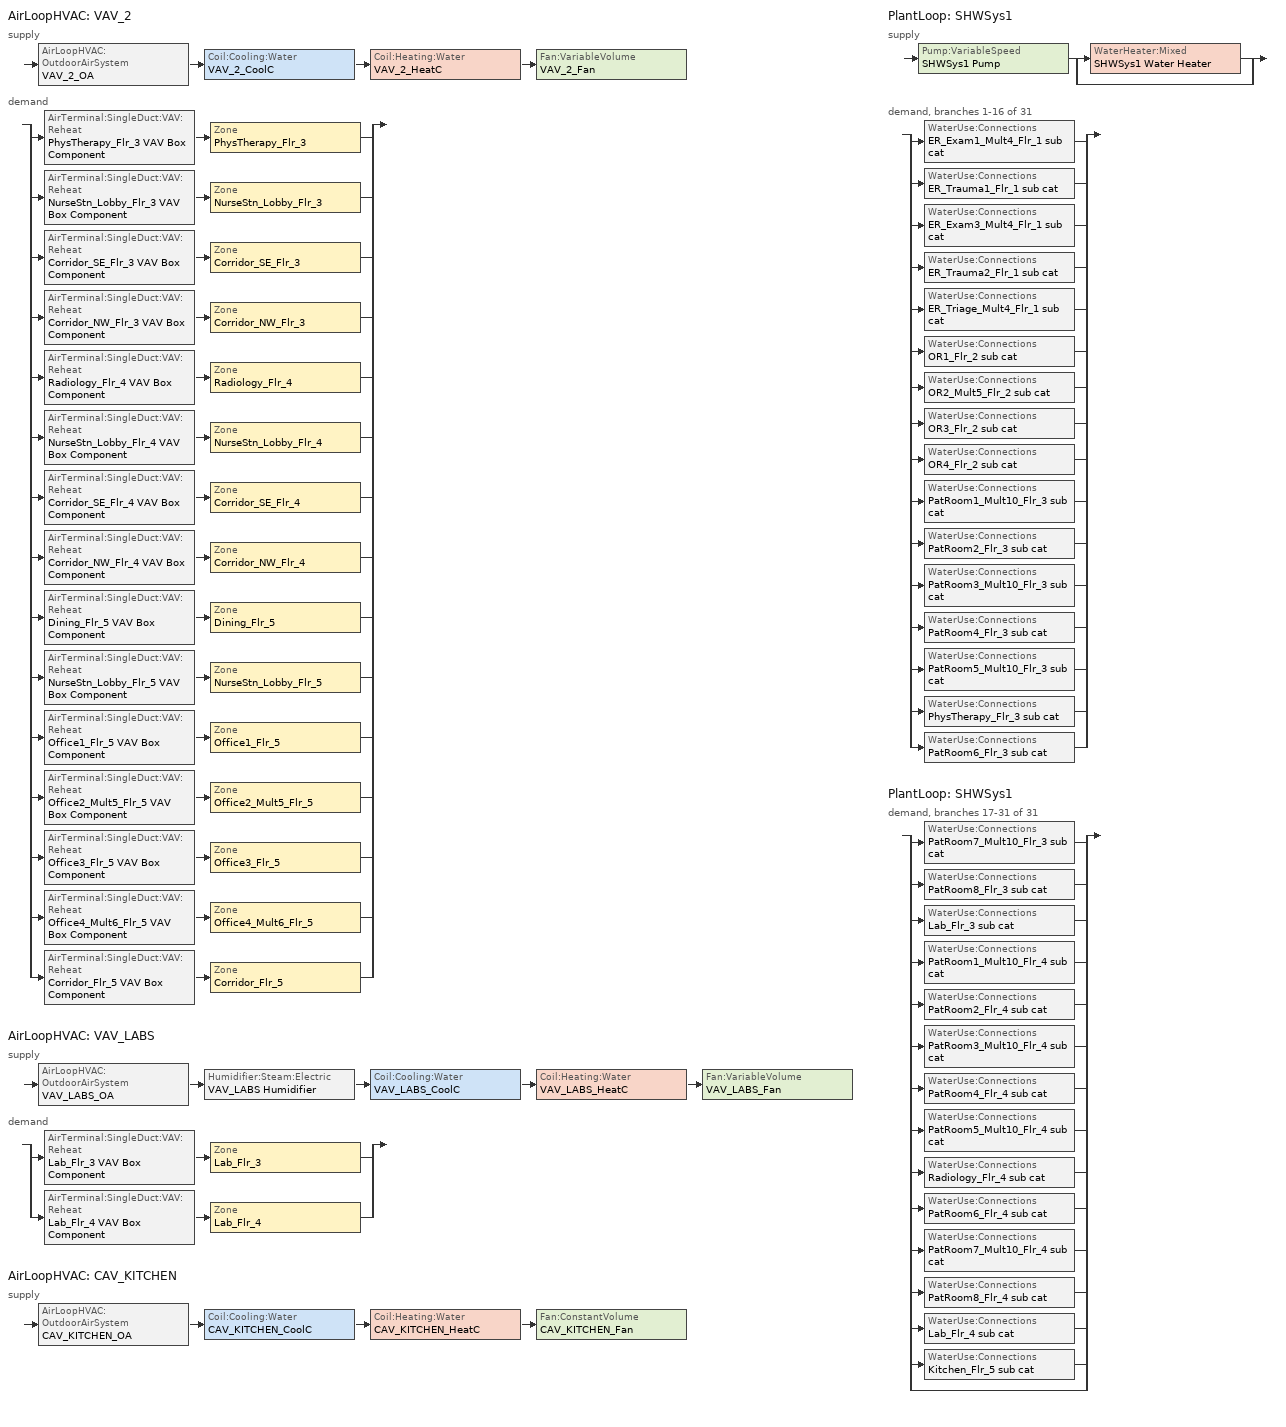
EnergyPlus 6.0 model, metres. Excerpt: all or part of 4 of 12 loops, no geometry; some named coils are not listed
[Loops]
AirLoopHVAC 'VAV_2'
 supply: AirLoopHVAC:OutdoorAirSystem 'VAV_2_OA' > Coil:Cooling:Water 'VAV_2_CoolC' > Coil:Heating:Water 'VAV_2_HeatC' > Fan:VariableVolume 'VAV_2_Fan'
 demand: split
  | AirTerminal:SingleDuct:VAV:Reheat 'PhysTherapy_Flr_3 VAV Box Component' > Zone 'PhysTherapy_Flr_3'
  | AirTerminal:SingleDuct:VAV:Reheat 'NurseStn_Lobby_Flr_3 VAV Box Component' > Zone 'NurseStn_Lobby_Flr_3'
  | AirTerminal:SingleDuct:VAV:Reheat 'Corridor_SE_Flr_3 VAV Box Component' > Zone 'Corridor_SE_Flr_3'
  | AirTerminal:SingleDuct:VAV:Reheat 'Corridor_NW_Flr_3 VAV Box Component' > Zone 'Corridor_NW_Flr_3'
  | AirTerminal:SingleDuct:VAV:Reheat 'Radiology_Flr_4 VAV Box Component' > Zone 'Radiology_Flr_4'
  | AirTerminal:SingleDuct:VAV:Reheat 'NurseStn_Lobby_Flr_4 VAV Box Component' > Zone 'NurseStn_Lobby_Flr_4'
  | AirTerminal:SingleDuct:VAV:Reheat 'Corridor_SE_Flr_4 VAV Box Component' > Zone 'Corridor_SE_Flr_4'
  | AirTerminal:SingleDuct:VAV:Reheat 'Corridor_NW_Flr_4 VAV Box Component' > Zone 'Corridor_NW_Flr_4'
  | AirTerminal:SingleDuct:VAV:Reheat 'Dining_Flr_5 VAV Box Component' > Zone 'Dining_Flr_5'
  | AirTerminal:SingleDuct:VAV:Reheat 'NurseStn_Lobby_Flr_5 VAV Box Component' > Zone 'NurseStn_Lobby_Flr_5'
  | AirTerminal:SingleDuct:VAV:Reheat 'Office1_Flr_5 VAV Box Component' > Zone 'Office1_Flr_5'
  | AirTerminal:SingleDuct:VAV:Reheat 'Office2_Mult5_Flr_5 VAV Box Component' > Zone 'Office2_Mult5_Flr_5'
  | AirTerminal:SingleDuct:VAV:Reheat 'Office3_Flr_5 VAV Box Component' > Zone 'Office3_Flr_5'
  | AirTerminal:SingleDuct:VAV:Reheat 'Office4_Mult6_Flr_5 VAV Box Component' > Zone 'Office4_Mult6_Flr_5'
  | AirTerminal:SingleDuct:VAV:Reheat 'Corridor_Flr_5 VAV Box Component' > Zone 'Corridor_Flr_5'
AirLoopHVAC 'VAV_LABS'
 supply: AirLoopHVAC:OutdoorAirSystem 'VAV_LABS_OA' > Humidifier:Steam:Electric 'VAV_LABS Humidifier' > Coil:Cooling:Water 'VAV_LABS_CoolC' > Coil:Heating:Water 'VAV_LABS_HeatC' > Fan:VariableVolume 'VAV_LABS_Fan'
 demand: split
  | AirTerminal:SingleDuct:VAV:Reheat 'Lab_Flr_3 VAV Box Component' > Zone 'Lab_Flr_3'
  | AirTerminal:SingleDuct:VAV:Reheat 'Lab_Flr_4 VAV Box Component' > Zone 'Lab_Flr_4'
AirLoopHVAC 'CAV_KITCHEN'
 supply: AirLoopHVAC:OutdoorAirSystem 'CAV_KITCHEN_OA' > Coil:Cooling:Water 'CAV_KITCHEN_CoolC' > Coil:Heating:Water 'CAV_KITCHEN_HeatC' > Fan:ConstantVolume 'CAV_KITCHEN_Fan'
PlantLoop 'SHWSys1'
 supply: Pump:VariableSpeed 'SHWSys1 Pump' > split
  | WaterHeater:Mixed 'SHWSys1 Water Heater'
  | bypass
 demand, branches 1-16 of 31: split
  | WaterUse:Connections 'ER_Exam1_Mult4_Flr_1 sub cat'
  | WaterUse:Connections 'ER_Trauma1_Flr_1 sub cat'
  | WaterUse:Connections 'ER_Exam3_Mult4_Flr_1 sub cat'
  | WaterUse:Connections 'ER_Trauma2_Flr_1 sub cat'
  | WaterUse:Connections 'ER_Triage_Mult4_Flr_1 sub cat'
  | WaterUse:Connections 'OR1_Flr_2 sub cat'
  | WaterUse:Connections 'OR2_Mult5_Flr_2 sub cat'
  | WaterUse:Connections 'OR3_Flr_2 sub cat'
  | WaterUse:Connections 'OR4_Flr_2 sub cat'
  | WaterUse:Connections 'PatRoom1_Mult10_Flr_3 sub cat'
  | WaterUse:Connections 'PatRoom2_Flr_3 sub cat'
  | WaterUse:Connections 'PatRoom3_Mult10_Flr_3 sub cat'
  | WaterUse:Connections 'PatRoom4_Flr_3 sub cat'
  | WaterUse:Connections 'PatRoom5_Mult10_Flr_3 sub cat'
  | WaterUse:Connections 'PhysTherapy_Flr_3 sub cat'
  | WaterUse:Connections 'PatRoom6_Flr_3 sub cat'
PlantLoop 'SHWSys1'
 demand, branches 17-31 of 31: split
  | WaterUse:Connections 'PatRoom7_Mult10_Flr_3 sub cat'
  | WaterUse:Connections 'PatRoom8_Flr_3 sub cat'
  | WaterUse:Connections 'Lab_Flr_3 sub cat'
  | WaterUse:Connections 'PatRoom1_Mult10_Flr_4 sub cat'
  | WaterUse:Connections 'PatRoom2_Flr_4 sub cat'
  | WaterUse:Connections 'PatRoom3_Mult10_Flr_4 sub cat'
  | WaterUse:Connections 'PatRoom4_Flr_4 sub cat'
  | WaterUse:Connections 'PatRoom5_Mult10_Flr_4 sub cat'
  | WaterUse:Connections 'Radiology_Flr_4 sub cat'
  | WaterUse:Connections 'PatRoom6_Flr_4 sub cat'
  | WaterUse:Connections 'PatRoom7_Mult10_Flr_4 sub cat'
  | WaterUse:Connections 'PatRoom8_Flr_4 sub cat'
  | WaterUse:Connections 'Lab_Flr_4 sub cat'
  | WaterUse:Connections 'Kitchen_Flr_5 sub cat'
  | bypass
[Sizing:Zone] Zone Cooling Design Supply Air Temperature {C}=12.8; Zone Heating Design Supply Air Temperature {C}=40; Zone Cooling Design Supply Air Humidity Ratio {kg-H2O/kg-air},                        !- Zone Cooling Design Supply Air Humidity Ratio {kg-H2O/kg-air},                        !- Zone Cooling Design Supply Air Humidity Ratio {kg-H2O/kg-air}=0.0085; Zone Heating Design Supply Air Humidity Ratio {kg-H2O/kg-air}=0.008; Outdoor Air Method=Flow/Area; Outdoor Air Flow per Zone {m3/s}=0; Zone Heating Sizing Factor=0; Zone Cooling Sizing Factor=0; Cooling Design Air Flow Method=DesignDay; Cooling Design Air Flow Rate {m3/s}=0; Cooling Minimum Air Flow {m3/s}=0; Cooling Minimum Air Flow Fraction=0; Heating Design Air Flow Method=DesignDay; Heating Design Air Flow Rate {m3/s}=0
Name | outside air flow per zone area {m3/s-m2},                      !- Outdoor Air Flow per Zone Floor Area {m3/s-m2},                      !- Outdoor Air Flow per Zone Floor Area {m3/s-m2} | Outdoor Air Flow per Zone Floor Area {m3/s-m2},                      !- Outdoor Air Flow per Zone Floor Area {m3/s-m2},                      !- Outdoor Air Flow per Zone Floor Area {m3/s-m2}
PhysTherapy_Flr_3; Radiology_Flr_4 | 0.000380976
NurseStn_Lobby_Flr_3; NurseStn_Lobby_Flr_4; NurseStn_Lobby_Flr_5 |  | 0.000338645
Lab_Flr_3; Lab_Flr_4 |  | 0.00116833
Corridor_SE_Flr_3; Corridor_NW_Flr_3; Corridor_SE_Flr_4; Corridor_NW_Flr_4; Corridor_Flr_5 |  | 0.000304781
Dining_Flr_5 | 0.00129532
Office1_Flr_5; Office2_Mult5_Flr_5; Office3_Flr_5; Office4_Mult6_Flr_5 |  | 0.00048257
[Sizing:System] Type of Load to Size On=Sensible; Preheat Design Temperature {C}=7; Preheat Design Humidity Ratio {kg-H2O/kg-Air}=0.008; Precool Design Temperature {C}=12.8; Precool Design Humidity Ratio {kg-H2O/kg-Air}=0.008; Central Cooling Design Supply Air Temperature {C}=12.8; 100% Outdoor Air in Cooling=No; 100% Outdoor Air in Heating=No; Central Cooling Design Supply Air Humidity Ratio {kg-H2O/kg-Air},                    !- Central Cooling Design Supply Air Humidity Ratio {kg-H2O/kg-Air},                    !- Central Cooling Design Supply Air Humidity Ratio {kg-H2O/kg-Air}=0.0085; Central Heating Design Supply Air Humidity Ratio {kg-H2O/kg-Air}=0.008; Cooling Design Air Flow Method=DesignDay; Cooling Design Air Flow Rate {m3/s}=0; Heating Design Air Flow Method=DesignDay; Heating Design Air Flow Rate {m3/s}=0
Name | Design Outdoor Air Flow Rate {m3/s},                        !- Design Outdoor Air Flow Rate {m3/s},                 !- Design Outdoor Air Flow Rate {m3/s} | Minimum System Air Flow Ratio | Central Heating Design Supply Air Temperature {C} | Sizing Option | Design Outdoor Air Flow Rate {m3/s}
VAV_2 | 5.59924 | 0.3 | 16.7 | Coincident
VAV_LABS |  | 1 | 12.8 | NonCoincident | AUTOSIZE
CAV_KITCHEN |  | 1 | 12.8 | NonCoincident | 1.88306
[Sizing:Plant]
SHWSys1: Loop Type=Heating; Design Loop Exit Temperature {C}=60; Loop Design Temperature Difference {deltaC}=5
[PlantLoop]
SHWSys1: Fluid Type=WATER; Plant Equipment Operation Scheme=SHWSys1 Loop Operation Scheme List; Maximum Loop Temperature {C}=60; Minimum Loop Temperature {C}=10; Maximum Loop Flow Rate {m3/s}=AUTOSIZE; Minimum Loop Flow Rate {m3/s}=0; Plant Loop Volume {m3}=AUTOSIZE; Load Distribution Scheme=Optimal
[PlantEquipmentOperationSchemes]
SHWSys1 Loop Operation Scheme List: Control Scheme 1=SHWSys1 Operation Scheme; Control Scheme 1 Schedule=PlantOnSched
[PlantEquipmentOperation:HeatingLoad]
SHWSys1 Operation Scheme: Load Range 1 Lower Limit {W}=0; Load Range 1 Upper Limit {W}=1000000000000000; Range 1 Equipment List=SHWSys1 Equipment List
[PlantEquipmentList]
SHWSys1 Equipment List: SHWSys1 Water Heater
[AirLoopHVAC] Design Supply Air Flow Rate {m3/s}=AUTOSIZE
VAV_2; VAV_LABS; CAV_KITCHEN
[SetpointManager:Scheduled] Control Variable=Temperature
Name | Schedule | Setpoint Node or NodeList
SHWSys1 Loop Setpoint Manager | SHWSys1-Loop-Temp-Schedule | SHWSys1 Supply Outlet Node
VAV_LABS SAT setpoint | VAV_SAT_SCH | VAV_LABS Supply Equipment Outlet Node
CAV_KITCHEN SAT setpoint | Kitchen_SAT_SCH | CAV_KITCHEN Supply Equipment Outlet Node
[SetpointManager:OutdoorAirReset]
VAV_2 Supply Air Temperature Manager: Control Variable=Temperature; Setpoint at Outdoor Low Temperature {C}=15.6; Outdoor Low Temperature {C}=10; Setpoint at Outdoor High Temperature {C}=12.8; Outdoor High Temperature {C}=21.1; Setpoint Node or NodeList=VAV_2 Supply Equipment Outlet Node
[SetpointManager:SingleZone:Humidity:Minimum]
VAV_LABS Humidifier HUMRAT setpoint: Setpoint Node or NodeList=VAV_LABS Humidifier-VAV_LABS_CoolCNode
[SetpointManager:SingleZone:Humidity:Maximum]
VAV_LABS_CoolC HUMRAT setpoint: Setpoint Node or NodeList=VAV_LABS_CoolC-VAV_LABS_HeatCNode
[SetpointManager:MixedAir] Control Variable=Temperature
Name | Setpoint Node or NodeList
VAV_2_CoolC SAT Manager | VAV_2_CoolC-VAV_2_HeatCNode
VAV_2_HeatC SAT Manager | VAV_2_HeatC-VAV_2_FanNode
VAV_2_OAMixed Air Temp Manager | VAV_2_OA-VAV_2_CoolCNode
VAV_LABS_CoolC SAT Manager | VAV_LABS_CoolC-VAV_LABS_HeatCNode
VAV_LABS_HeatC SAT Manager | VAV_LABS_HeatC-VAV_LABS_FanNode
VAV_LABS_OAMixed Air Temp Manager | VAV_LABS_OA-VAV_LABS HumidifierNode
CAV_KITCHEN_CoolC SAT Manager | CAV_KITCHEN_CoolC-CAV_KITCHEN_HeatCNode
CAV_KITCHEN_HeatC SAT Manager | CAV_KITCHEN_HeatC-CAV_KITCHEN_FanNode
CAV_KITCHEN_OAMixed Air Temp Manager | CAV_KITCHEN_OA-CAV_KITCHEN_CoolCNode
[Controller:WaterCoil] Actuator Variable=Flow; Maximum Actuated Flow {m3/s}=AUTOSIZE; Minimum Actuated Flow {m3/s}=0
Name | Control Variable | Action | Controller Convergence Tolerance {deltaC}
VAV_2_CoolC_Controller; CAV_KITCHEN_CoolC_Controller | Temperature | Reverse
VAV_2_HeatC_Controller; VAV_LABS_HeatC_Controller; CAV_KITCHEN_HeatC_Controller | Temperature | Normal | 0.0001
VAV_LABS_CoolC_Controller | TemperatureAndHumidityRatio | Reverse
[Controller:OutdoorAir] Maximum Outdoor Air Flow Rate {m3/s}=AUTOSIZE; Economizer Control Action Type=ModulateFlow; Lockout Type,                !- Lockout Type,                !- Lockout Type=NoLockout; Minimum Limit Type=FixedMinimum
Name | Minimum Outdoor Air Flow Rate {m3/s}                        !- Minimum Outdoor Air Flow Rate {m3/s}                        !- Minimum Outdoor Air Flow Rate {m3/s} | Economizer Control Type,             !- Economizer Control Type,             !- Economizer Control Type | Minimum Outdoor Air Schedule | Minimum Fraction of Outdoor Air Schedule | Mechanical Ventilation Controller Name   !- Mechanical Ventilation Controller Name!- Mechanical Ventilation Controller | Minimum Outdoor Air Flow Rate {m3/s} | Economizer Control Type
VAV_2_OA_Controller | 0 | DifferentialDryBulb | MinOA_Sched | BLDG_OA_FRAC_SCH | VAV_2_DCV
VAV_LABS_OA_Controller |  |  | MinOA_Sched | VAV_LABS_OAminOAFracSchedule |  | AUTOSIZE | NoEconomizer
CAV_KITCHEN_OA_Controller |  | DifferentialDryBulb | Kitchen_Exhaust_SCH |  |  | AUTOSIZE
[Zone equipment]
PhysTherapy_Flr_3: PhysTherapy_Flr_3 VAV Box Component
NurseStn_Lobby_Flr_3: NurseStn_Lobby_Flr_3 VAV Box Component
Lab_Flr_3: Lab_Flr_3 VAV Box Component
Corridor_SE_Flr_3: Corridor_SE_Flr_3 VAV Box Component
Corridor_NW_Flr_3: Corridor_NW_Flr_3 VAV Box Component
Radiology_Flr_4: Radiology_Flr_4 VAV Box Component
NurseStn_Lobby_Flr_4: NurseStn_Lobby_Flr_4 VAV Box Component
Lab_Flr_4: Lab_Flr_4 VAV Box Component
Corridor_SE_Flr_4: Corridor_SE_Flr_4 VAV Box Component
Corridor_NW_Flr_4: Corridor_NW_Flr_4 VAV Box Component
Dining_Flr_5: Dining_Flr_5 VAV Box Component
NurseStn_Lobby_Flr_5: NurseStn_Lobby_Flr_5 VAV Box Component
Office1_Flr_5: Office1_Flr_5 VAV Box Component
Office2_Mult5_Flr_5: Office2_Mult5_Flr_5 VAV Box Component
Office3_Flr_5: Office3_Flr_5 VAV Box Component
Office4_Mult6_Flr_5: Office4_Mult6_Flr_5 VAV Box Component
Corridor_Flr_5: Corridor_Flr_5 VAV Box Component
[AirTerminal:SingleDuct:VAV:Reheat] Availability Schedule=ALWAYS_ON; Maximum Air Flow Rate {m3/s}=AUTOSIZE; Zone Minimum Air Flow Input Method=Constant; Maximum Hot Water or Steam Flow Rate {m3/s}=AUTOSIZE; Minimum Hot Water or Steam Flow Rate {m3/s}=0; Convergence Tolerance=0.001
Name | Constant Minimum Air Flow Fraction | Reheat Coil | Damper Heating Action | Constant Minimum Air Flow Fraction,                        !- Constant Minimum Air Flow Fraction,                        !- Constant Minimum Air Flow Fraction | Damper Heating Action!- Damper Heating Action!- Damper Heating Action
Lab_Flr_3 VAV Box Component | 1 | Lab_Flr_3 VAV Box Reheat Coil | Normal
Lab_Flr_4 VAV Box Component | 1 | Lab_Flr_4 VAV Box Reheat Coil | Normal
PhysTherapy_Flr_3 VAV Box Component |  | PhysTherapy_Flr_3 VAV Box Reheat Coil |  | 0.314907 | REVERSE ACTION
NurseStn_Lobby_Flr_3 VAV Box Component |  | NurseStn_Lobby_Flr_3 VAV Box Reheat Coil |  | 0.328259 | REVERSE ACTION
Corridor_SE_Flr_3 VAV Box Component |  | Corridor_SE_Flr_3 VAV Box Reheat Coil |  | 0.595847 | REVERSE ACTION
Corridor_NW_Flr_3 VAV Box Component |  | Corridor_NW_Flr_3 VAV Box Reheat Coil |  | 0.509422 | REVERSE ACTION
Radiology_Flr_4 VAV Box Component |  | Radiology_Flr_4 VAV Box Reheat Coil |  | 0.2 | REVERSE ACTION
NurseStn_Lobby_Flr_4 VAV Box Component |  | NurseStn_Lobby_Flr_4 VAV Box Reheat Coil |  | 0.305737 | REVERSE ACTION
Corridor_SE_Flr_4 VAV Box Component |  | Corridor_SE_Flr_4 VAV Box Reheat Coil |  | 0.528936 | REVERSE ACTION
Corridor_NW_Flr_4 VAV Box Component |  | Corridor_NW_Flr_4 VAV Box Reheat Coil |  | 0.462689 | REVERSE ACTION
Dining_Flr_5 VAV Box Component |  | Dining_Flr_5 VAV Box Reheat Coil |  | 0.669043 | REVERSE ACTION
NurseStn_Lobby_Flr_5 VAV Box Component |  | NurseStn_Lobby_Flr_5 VAV Box Reheat Coil |  | 0.234634 | REVERSE ACTION
Office1_Flr_5 VAV Box Component |  | Office1_Flr_5 VAV Box Reheat Coil |  | 0.2 | REVERSE ACTION
Office2_Mult5_Flr_5 VAV Box Component |  | Office2_Mult5_Flr_5 VAV Box Reheat Coil |  | 0.205791 | REVERSE ACTION
Office3_Flr_5 VAV Box Component |  | Office3_Flr_5 VAV Box Reheat Coil |  | 0.2 | REVERSE ACTION
Office4_Mult6_Flr_5 VAV Box Component |  | Office4_Mult6_Flr_5 VAV Box Reheat Coil |  | 0.2 | REVERSE ACTION
Corridor_Flr_5 VAV Box Component |  | Corridor_Flr_5 VAV Box Reheat Coil |  | 0.294597 | REVERSE ACTION
[ZoneControl:Thermostat] Control Type Schedule=Dual Zone Control Type Sched
Name | Zone or ZoneList | Control 1
PhysTherapy_Flr_3 Thermostat | PhysTherapy_Flr_3 | PhysTherapy_Flr_3 DualSPSched
NurseStn_Lobby_Flr_3 Thermostat | NurseStn_Lobby_Flr_3 | NurseStn_Lobby_Flr_3 DualSPSched
Lab_Flr_3 Thermostat | Lab_Flr_3 | Lab_Flr_3 DualSPSched
Corridor_SE_Flr_3 Thermostat | Corridor_SE_Flr_3 | Corridor_SE_Flr_3 DualSPSched
Corridor_NW_Flr_3 Thermostat | Corridor_NW_Flr_3 | Corridor_NW_Flr_3 DualSPSched
Radiology_Flr_4 Thermostat | Radiology_Flr_4 | Radiology_Flr_4 DualSPSched
NurseStn_Lobby_Flr_4 Thermostat | NurseStn_Lobby_Flr_4 | NurseStn_Lobby_Flr_4 DualSPSched
Lab_Flr_4 Thermostat | Lab_Flr_4 | Lab_Flr_4 DualSPSched
Corridor_SE_Flr_4 Thermostat | Corridor_SE_Flr_4 | Corridor_SE_Flr_4 DualSPSched
Corridor_NW_Flr_4 Thermostat | Corridor_NW_Flr_4 | Corridor_NW_Flr_4 DualSPSched
Dining_Flr_5 Thermostat | Dining_Flr_5 | Dining_Flr_5 DualSPSched
NurseStn_Lobby_Flr_5 Thermostat | NurseStn_Lobby_Flr_5 | NurseStn_Lobby_Flr_5 DualSPSched
Office1_Flr_5 Thermostat | Office1_Flr_5 | Office1_Flr_5 DualSPSched
Office2_Mult5_Flr_5 Thermostat | Office2_Mult5_Flr_5 | Office2_Mult5_Flr_5 DualSPSched
Office3_Flr_5 Thermostat | Office3_Flr_5 | Office3_Flr_5 DualSPSched
Office4_Mult6_Flr_5 Thermostat | Office4_Mult6_Flr_5 | Office4_Mult6_Flr_5 DualSPSched
Corridor_Flr_5 Thermostat | Corridor_Flr_5 | Corridor_Flr_5 DualSPSched
[ThermostatSetpoint:DualSetpoint] Heating Setpoint Temperature Schedule=HtgSetP_Sch; Cooling Setpoint Temperature Schedule=ClgSetP_Sch
PhysTherapy_Flr_3 DualSPSched; NurseStn_Lobby_Flr_3 DualSPSched; Lab_Flr_3 DualSPSched; Corridor_SE_Flr_3 DualSPSched; Corridor_NW_Flr_3 DualSPSched; Radiology_Flr_4 DualSPSched; NurseStn_Lobby_Flr_4 DualSPSched; Lab_Flr_4 DualSPSched; Corridor_SE_Flr_4 DualSPSched; Corridor_NW_Flr_4 DualSPSched; Dining_Flr_5 DualSPSched; NurseStn_Lobby_Flr_5 DualSPSched; Office1_Flr_5 DualSPSched; Office2_Mult5_Flr_5 DualSPSched; Office3_Flr_5 DualSPSched; Office4_Mult6_Flr_5 DualSPSched; Corridor_Flr_5 DualSPSched
[WaterHeater:Mixed]
SHWSys1 Water Heater: Tank Volume {m3}=3; Setpoint Temperature Schedule=SHWSys1 Water Heater Setpoint Temperature Schedule; Deadband Temperature Difference {deltaC}=2; Maximum Temperature Limit {C}=82.2222; Heater Control Type=Cycle; Heater Maximum Capacity {W}=845000; Heater Fuel Type=NATURALGAS; Heater Thermal Efficiency=0.8; Off Cycle Parasitic Fuel Consumption Rate {W}=20; Off Cycle Parasitic Fuel Type=NATURALGAS; Off Cycle Parasitic Heat Fraction to Tank=0.8; On Cycle Parasitic Fuel Type=NATURALGAS; Ambient Temperature Indicator=Schedule; Ambient Temperature Schedule=SHWSys1 Water Heater Ambient Temperature Schedule; Off Cycle Loss Coefficient to Ambient Temperature {W/K}=6; On Cycle Loss Coefficient to Ambient Temperature {W/K}=6; Use Side Effectiveness=1; Source Side Effectiveness=1; Use Side Design Flow Rate {m3/s}=AUTOSIZE; Source Side Design Flow Rate {m3/s}=AUTOSIZE; Indirect Water Heating Recovery Time {hr}=1.5
[Pump:VariableSpeed]
SHWSys1 Pump: Rated Flow Rate {m3/s}=AUTOSIZE; Rated Pump Head {Pa}=179352; Rated Power Consumption {W}=AUTOSIZE; Motor Efficiency=0.9; Fraction of Motor Inefficiencies to Fluid Stream=0; Coefficient 1 of the Part Load Performance Curve=0; Coefficient 2 of the Part Load Performance Curve=1; Coefficient 3 of the Part Load Performance Curve=0; Coefficient 4 of the Part Load Performance Curve=0; Minimum Flow Rate {m3/s}=0; Pump Control Type=Intermittent
[Coil:Cooling:Water] Availability Schedule=ALWAYS_ON; Design Water Flow Rate {m3/s}=AUTOSIZE; Design Air Flow Rate {m3/s}=AUTOSIZE; Design Inlet Water Temperature {C}=AUTOSIZE; Design Inlet Air Temperature {C}=AUTOSIZE; Design Outlet Air Temperature {C}=AUTOSIZE; Design Inlet Air Humidity Ratio {kg-H2O/kg-air}=AUTOSIZE; Design Outlet Air Humidity Ratio {kg-H2O/kg-air}=AUTOSIZE; Type of Analysis=SimpleAnalysis; Heat Exchanger Configuration=CrossFlow
VAV_2_CoolC; VAV_LABS_CoolC; CAV_KITCHEN_CoolC
[Coil:Heating:Water] Availability Schedule=ALWAYS_ON; U-Factor Times Area Value {W/K}=AUTOSIZE; Maximum Water Flow Rate {m3/s}=AUTOSIZE; Performance Input Method=UFactorTimesAreaAndDesignWaterFlowRate; Rated Capacity {W}=AUTOSIZE; Rated Inlet Water Temperature {C}=82.2; Rated Inlet Air Temperature {C}=12.8; Rated Outlet Water Temperature {C}=71.1; Rated Outlet Air Temperature {C}=40
VAV_2_HeatC; VAV_LABS_HeatC; CAV_KITCHEN_HeatC
[Humidifier:Steam:Electric]
VAV_LABS Humidifier: Availability Schedule=ALWAYS_ON; Rated Capacity {m3/s}=0.1; Rated Power {W}=1000000; Rated Fan Power {W}=0; Standby Power {W}=0
[Fan:VariableVolume] Availability Schedule=HVACOperationSchd; Pressure Rise {Pa}=1389.42; Maximum Flow Rate {m3/s}=AUTOSIZE; Fan Power Minimum Flow Rate Input Method=Fraction; Fan Power Minimum Flow Fraction=0.25; Motor In Airstream Fraction=1; Fan Power Coefficient 1=0.0407599; Fan Power Coefficient 2=0.088045; Fan Power Coefficient 3=-0.0729261; Fan Power Coefficient 4=0.94374; Fan Power Coefficient 5=0
Name | Fan Efficiency | Motor Efficiency
VAV_2_Fan | 0.6201 | 0.954
VAV_LABS_Fan | 0.59605 | 0.917
[Fan:ConstantVolume]
CAV_KITCHEN_Fan: Availability Schedule=HVACOperationSchd; Fan Efficiency=0.61425; Pressure Rise {Pa}=1018.41; Maximum Flow Rate {m3/s}=AUTOSIZE; Motor Efficiency=0.945; Motor In Airstream Fraction=1
[WaterUse:Equipment]
Name | Peak Flow Rate {m3/s} | Flow Rate Fraction Schedule | Target Temperature Schedule | Hot Water Supply Temperature Schedule | Zone | Sensible Fraction Schedule | Latent Fraction Schedule
ER_Exam1_Mult4_Flr_1 sub cat | 1.05556e-06 | BLDG_SWH_EXTD_SCH | ER_Exam1_Mult4_Flr_1 sub cat Temp Sched | ER_Exam1_Mult4_Flr_1 sub catHot Supply Temp Sched | ER_Exam1_Mult4_Flr_1 | ER_Exam1_Mult4_Flr_1 sub cat Sensible fract sched | ER_Exam1_Mult4_Flr_1 sub cat Latent fract sched
ER_Trauma1_Flr_1 sub cat | 1.05556e-06 | BLDG_SWH_EXTD_SCH | ER_Trauma1_Flr_1 sub cat Temp Sched | ER_Trauma1_Flr_1 sub catHot Supply Temp Sched | ER_Trauma1_Flr_1 | ER_Trauma1_Flr_1 sub cat Sensible fract sched | ER_Trauma1_Flr_1 sub cat Latent fract sched
ER_Exam3_Mult4_Flr_1 sub cat | 1.05556e-06 | BLDG_SWH_EXTD_SCH | ER_Exam3_Mult4_Flr_1 sub cat Temp Sched | ER_Exam3_Mult4_Flr_1 sub catHot Supply Temp Sched | ER_Exam3_Mult4_Flr_1 | ER_Exam3_Mult4_Flr_1 sub cat Sensible fract sched | ER_Exam3_Mult4_Flr_1 sub cat Latent fract sched
ER_Trauma2_Flr_1 sub cat | 1.05556e-06 | BLDG_SWH_EXTD_SCH | ER_Trauma2_Flr_1 sub cat Temp Sched | ER_Trauma2_Flr_1 sub catHot Supply Temp Sched | ER_Trauma2_Flr_1 | ER_Trauma2_Flr_1 sub cat Sensible fract sched | ER_Trauma2_Flr_1 sub cat Latent fract sched
ER_Triage_Mult4_Flr_1 sub cat | 1.05556e-06 | BLDG_SWH_EXTD_SCH | ER_Triage_Mult4_Flr_1 sub cat Temp Sched | ER_Triage_Mult4_Flr_1 sub catHot Supply Temp Sched | ER_Triage_Mult4_Flr_1 | ER_Triage_Mult4_Flr_1 sub cat Sensible fract sched | ER_Triage_Mult4_Flr_1 sub cat Latent fract sched
OR1_Flr_2 sub cat | 2.11111e-06 | BLDG_SWH_SCH | OR1_Flr_2 sub cat Temp Sched | OR1_Flr_2 sub catHot Supply Temp Sched | OR1_Flr_2 | OR1_Flr_2 sub cat Sensible fract sched | OR1_Flr_2 sub cat Latent fract sched
OR2_Mult5_Flr_2 sub cat | 2.11111e-06 | BLDG_SWH_SCH | OR2_Mult5_Flr_2 sub cat Temp Sched | OR2_Mult5_Flr_2 sub catHot Supply Temp Sched | OR2_Mult5_Flr_2 | OR2_Mult5_Flr_2 sub cat Sensible fract sched | OR2_Mult5_Flr_2 sub cat Latent fract sched
OR3_Flr_2 sub cat | 2.11111e-06 | BLDG_SWH_SCH | OR3_Flr_2 sub cat Temp Sched | OR3_Flr_2 sub catHot Supply Temp Sched | OR3_Flr_2 | OR3_Flr_2 sub cat Sensible fract sched | OR3_Flr_2 sub cat Latent fract sched
OR4_Flr_2 sub cat | 6.30556e-06 | BLDG_SWH_SCH | OR4_Flr_2 sub cat Temp Sched | OR4_Flr_2 sub catHot Supply Temp Sched | OR4_Flr_2 | OR4_Flr_2 sub cat Sensible fract sched | OR4_Flr_2 sub cat Latent fract sched
PatRoom1_Mult10_Flr_3 sub cat | 1.05556e-06 | BLDG_SWH_EXTD_SCH | PatRoom1_Mult10_Flr_3 sub cat Temp Sched | PatRoom1_Mult10_Flr_3 sub catHot Supply Temp Sched | PatRoom1_Mult10_Flr_3 | PatRoom1_Mult10_Flr_3 sub cat Sensible fract sched | PatRoom1_Mult10_Flr_3 sub cat Latent fract sched
PatRoom2_Flr_3 sub cat | 1.05556e-06 | BLDG_SWH_EXTD_SCH | PatRoom2_Flr_3 sub cat Temp Sched | PatRoom2_Flr_3 sub catHot Supply Temp Sched | PatRoom2_Flr_3 | PatRoom2_Flr_3 sub cat Sensible fract sched | PatRoom2_Flr_3 sub cat Latent fract sched
PatRoom3_Mult10_Flr_3 sub cat | 1.05556e-06 | BLDG_SWH_EXTD_SCH | PatRoom3_Mult10_Flr_3 sub cat Temp Sched | PatRoom3_Mult10_Flr_3 sub catHot Supply Temp Sched | PatRoom3_Mult10_Flr_3 | PatRoom3_Mult10_Flr_3 sub cat Sensible fract sched | PatRoom3_Mult10_Flr_3 sub cat Latent fract sched
PatRoom4_Flr_3 sub cat | 1.05556e-06 | BLDG_SWH_EXTD_SCH | PatRoom4_Flr_3 sub cat Temp Sched | PatRoom4_Flr_3 sub catHot Supply Temp Sched | PatRoom4_Flr_3 | PatRoom4_Flr_3 sub cat Sensible fract sched | PatRoom4_Flr_3 sub cat Latent fract sched
PatRoom5_Mult10_Flr_3 sub cat | 1.05556e-06 | BLDG_SWH_EXTD_SCH | PatRoom5_Mult10_Flr_3 sub cat Temp Sched | PatRoom5_Mult10_Flr_3 sub catHot Supply Temp Sched | PatRoom5_Mult10_Flr_3 | PatRoom5_Mult10_Flr_3 sub cat Sensible fract sched | PatRoom5_Mult10_Flr_3 sub cat Latent fract sched
PhysTherapy_Flr_3 sub cat | 1.05556e-06 | BLDG_SWH_SCH | PhysTherapy_Flr_3 sub cat Temp Sched | PhysTherapy_Flr_3 sub catHot Supply Temp Sched | PhysTherapy_Flr_3 | PhysTherapy_Flr_3 sub cat Sensible fract sched | PhysTherapy_Flr_3 sub cat Latent fract sched
PatRoom6_Flr_3 sub cat | 1.05556e-06 | BLDG_SWH_EXTD_SCH | PatRoom6_Flr_3 sub cat Temp Sched | PatRoom6_Flr_3 sub catHot Supply Temp Sched | PatRoom6_Flr_3 | PatRoom6_Flr_3 sub cat Sensible fract sched | PatRoom6_Flr_3 sub cat Latent fract sched
PatRoom7_Mult10_Flr_3 sub cat | 1.05556e-06 | BLDG_SWH_EXTD_SCH | PatRoom7_Mult10_Flr_3 sub cat Temp Sched | PatRoom7_Mult10_Flr_3 sub catHot Supply Temp Sched | PatRoom7_Mult10_Flr_3 | PatRoom7_Mult10_Flr_3 sub cat Sensible fract sched | PatRoom7_Mult10_Flr_3 sub cat Latent fract sched
PatRoom8_Flr_3 sub cat | 1.05556e-06 | BLDG_SWH_EXTD_SCH | PatRoom8_Flr_3 sub cat Temp Sched | PatRoom8_Flr_3 sub catHot Supply Temp Sched | PatRoom8_Flr_3 | PatRoom8_Flr_3 sub cat Sensible fract sched | PatRoom8_Flr_3 sub cat Latent fract sched
Lab_Flr_3 sub cat | 2.11111e-06 | BLDG_SWH_SCH | Lab_Flr_3 sub cat Temp Sched | Lab_Flr_3 sub catHot Supply Temp Sched | Lab_Flr_3 | Lab_Flr_3 sub cat Sensible fract sched | Lab_Flr_3 sub cat Latent fract sched
PatRoom1_Mult10_Flr_4 sub cat | 1.05556e-06 | BLDG_SWH_EXTD_SCH | PatRoom1_Mult10_Flr_4 sub cat Temp Sched | PatRoom1_Mult10_Flr_4 sub catHot Supply Temp Sched | PatRoom1_Mult10_Flr_4 | PatRoom1_Mult10_Flr_4 sub cat Sensible fract sched | PatRoom1_Mult10_Flr_4 sub cat Latent fract sched
PatRoom2_Flr_4 sub cat | 1.05556e-06 | BLDG_SWH_EXTD_SCH | PatRoom2_Flr_4 sub cat Temp Sched | PatRoom2_Flr_4 sub catHot Supply Temp Sched | PatRoom2_Flr_4 | PatRoom2_Flr_4 sub cat Sensible fract sched | PatRoom2_Flr_4 sub cat Latent fract sched
PatRoom3_Mult10_Flr_4 sub cat | 1.05556e-06 | BLDG_SWH_EXTD_SCH | PatRoom3_Mult10_Flr_4 sub cat Temp Sched | PatRoom3_Mult10_Flr_4 sub catHot Supply Temp Sched | PatRoom3_Mult10_Flr_4 | PatRoom3_Mult10_Flr_4 sub cat Sensible fract sched | PatRoom3_Mult10_Flr_4 sub cat Latent fract sched
PatRoom4_Flr_4 sub cat | 1.05556e-06 | BLDG_SWH_EXTD_SCH | PatRoom4_Flr_4 sub cat Temp Sched | PatRoom4_Flr_4 sub catHot Supply Temp Sched | PatRoom4_Flr_4 | PatRoom4_Flr_4 sub cat Sensible fract sched | PatRoom4_Flr_4 sub cat Latent fract sched
PatRoom5_Mult10_Flr_4 sub cat | 1.05556e-06 | BLDG_SWH_EXTD_SCH | PatRoom5_Mult10_Flr_4 sub cat Temp Sched | PatRoom5_Mult10_Flr_4 sub catHot Supply Temp Sched | PatRoom5_Mult10_Flr_4 | PatRoom5_Mult10_Flr_4 sub cat Sensible fract sched | PatRoom5_Mult10_Flr_4 sub cat Latent fract sched
Radiology_Flr_4 sub cat | 1.05556e-06 | BLDG_SWH_EXTD_SCH | Radiology_Flr_4 sub cat Temp Sched | Radiology_Flr_4 sub catHot Supply Temp Sched | Radiology_Flr_4 | Radiology_Flr_4 sub cat Sensible fract sched | Radiology_Flr_4 sub cat Latent fract sched
PatRoom6_Flr_4 sub cat | 1.05556e-06 | BLDG_SWH_EXTD_SCH | PatRoom6_Flr_4 sub cat Temp Sched | PatRoom6_Flr_4 sub catHot Supply Temp Sched | PatRoom6_Flr_4 | PatRoom6_Flr_4 sub cat Sensible fract sched | PatRoom6_Flr_4 sub cat Latent fract sched
PatRoom7_Mult10_Flr_4 sub cat | 1.05556e-06 | BLDG_SWH_EXTD_SCH | PatRoom7_Mult10_Flr_4 sub cat Temp Sched | PatRoom7_Mult10_Flr_4 sub catHot Supply Temp Sched | PatRoom7_Mult10_Flr_4 | PatRoom7_Mult10_Flr_4 sub cat Sensible fract sched | PatRoom7_Mult10_Flr_4 sub cat Latent fract sched
PatRoom8_Flr_4 sub cat | 1.05556e-06 | BLDG_SWH_EXTD_SCH | PatRoom8_Flr_4 sub cat Temp Sched | PatRoom8_Flr_4 sub catHot Supply Temp Sched | PatRoom8_Flr_4 | PatRoom8_Flr_4 sub cat Sensible fract sched | PatRoom8_Flr_4 sub cat Latent fract sched
Lab_Flr_4 sub cat | 2.11111e-06 | BLDG_SWH_SCH | Lab_Flr_4 sub cat Temp Sched | Lab_Flr_4 sub catHot Supply Temp Sched | Lab_Flr_4 | Lab_Flr_4 sub cat Sensible fract sched | Lab_Flr_4 sub cat Latent fract sched
Kitchen_Flr_5 sub cat | 2.10278e-05 | BLDG_SWH_EXTD_SCH | Kitchen_Flr_5 sub cat Temp Sched | Kitchen_Flr_5 sub catHot Supply Temp Sched | Kitchen_Flr_5 | Kitchen_Flr_5 sub cat Sensible fract sched | Kitchen_Flr_5 sub cat Latent fract sched
[WaterUse:Connections]
Name | Water Use Equipment 1
ER_Exam1_Mult4_Flr_1 sub cat | ER_Exam1_Mult4_Flr_1 sub cat
ER_Trauma1_Flr_1 sub cat | ER_Trauma1_Flr_1 sub cat
ER_Exam3_Mult4_Flr_1 sub cat | ER_Exam3_Mult4_Flr_1 sub cat
ER_Trauma2_Flr_1 sub cat | ER_Trauma2_Flr_1 sub cat
ER_Triage_Mult4_Flr_1 sub cat | ER_Triage_Mult4_Flr_1 sub cat
OR1_Flr_2 sub cat | OR1_Flr_2 sub cat
OR2_Mult5_Flr_2 sub cat | OR2_Mult5_Flr_2 sub cat
OR3_Flr_2 sub cat | OR3_Flr_2 sub cat
OR4_Flr_2 sub cat | OR4_Flr_2 sub cat
PatRoom1_Mult10_Flr_3 sub cat | PatRoom1_Mult10_Flr_3 sub cat
PatRoom2_Flr_3 sub cat | PatRoom2_Flr_3 sub cat
PatRoom3_Mult10_Flr_3 sub cat | PatRoom3_Mult10_Flr_3 sub cat
PatRoom4_Flr_3 sub cat | PatRoom4_Flr_3 sub cat
PatRoom5_Mult10_Flr_3 sub cat | PatRoom5_Mult10_Flr_3 sub cat
PhysTherapy_Flr_3 sub cat | PhysTherapy_Flr_3 sub cat
PatRoom6_Flr_3 sub cat | PatRoom6_Flr_3 sub cat
PatRoom7_Mult10_Flr_3 sub cat | PatRoom7_Mult10_Flr_3 sub cat
PatRoom8_Flr_3 sub cat | PatRoom8_Flr_3 sub cat
Lab_Flr_3 sub cat | Lab_Flr_3 sub cat
PatRoom1_Mult10_Flr_4 sub cat | PatRoom1_Mult10_Flr_4 sub cat
PatRoom2_Flr_4 sub cat | PatRoom2_Flr_4 sub cat
PatRoom3_Mult10_Flr_4 sub cat | PatRoom3_Mult10_Flr_4 sub cat
PatRoom4_Flr_4 sub cat | PatRoom4_Flr_4 sub cat
PatRoom5_Mult10_Flr_4 sub cat | PatRoom5_Mult10_Flr_4 sub cat
Radiology_Flr_4 sub cat | Radiology_Flr_4 sub cat
PatRoom6_Flr_4 sub cat | PatRoom6_Flr_4 sub cat
PatRoom7_Mult10_Flr_4 sub cat | PatRoom7_Mult10_Flr_4 sub cat
PatRoom8_Flr_4 sub cat | PatRoom8_Flr_4 sub cat
Lab_Flr_4 sub cat | Lab_Flr_4 sub cat
Kitchen_Flr_5 sub cat | Kitchen_Flr_5 sub cat
[Controller:MechanicalVentilation]
VAV_2_DCV: Availability Schedule=BLDG_OA_FRAC_SCH; Zone Outdoor Air Method=Sum; System Outdoor Air Method=VRP; Zone 1=Phystherapy_Flr_3; Ventilation Rate per Unit Floor Area 1 {m3/s-m2},                      !- Ventilation Rate per Unit Floor Area 1 {m3/s-m2},                      !- Ventilation Rate per Unit Floor Area 1 {m3/s-m2}=0.000380976; Ventilation Rate per Occupant 1 {m3/s-person}=1e-08; Zone Air Distribution Effectiveness in Cooling Mode 1=1; Zone Air Distribution Effectiveness in Heating Mode 1=1; Zone 2=Nursestn_Lobby_Flr_3; Ventilation Rate per Unit Floor Area 2 {m3/s-m2},                      !- Ventilation Rate per Unit Floor Area 2 {m3/s-m2},                      !- Ventilation Rate per Unit Floor Area 2 {m3/s-m2}=0.000338645; Ventilation Rate per Occupant 2 {m3/s-person}=1e-08; Zone Air Distribution Effectiveness in Cooling Mode 2=1; Zone Air Distribution Effectiveness in Heating Mode 2=1; Zone 3=Corridor_Se_Flr_3; Ventilation Rate per Unit Floor Area 3 {m3/s-m2},                      !- Ventilation Rate per Unit Floor Area 3 {m3/s-m2},                      !- Ventilation Rate per Unit Floor Area 3 {m3/s-m2}=0.000304781; Ventilation Rate per Occupant 3 {m3/s-person}=1e-08; Zone Air Distribution Effectiveness in Cooling Mode 3=1; Zone Air Distribution Effectiveness in Heating Mode 3=1; Zone 4=Corridor_Nw_Flr_3; Ventilation Rate per Unit Floor Area 4 {m3/s-m2},                      !- Ventilation Rate per Unit Floor Area 4 {m3/s-m2},                      !- Ventilation Rate per Unit Floor Area 4 {m3/s-m2}=0.000304781; Ventilation Rate per Occupant 4 {m3/s-person}=1e-08; Zone Air Distribution Effectiveness in Cooling Mode 4=1; Zone Air Distribution Effectiveness in Heating Mode 4=1; Zone 5=Radiology_Flr_4; Ventilation Rate per Unit Floor Area 5 {m3/s-m2},                      !- Ventilation Rate per Unit Floor Area 5 {m3/s-m2},                      !- Ventilation Rate per Unit Floor Area 5 {m3/s-m2}=0.000380976; Ventilation Rate per Occupant 5 {m3/s-person}=1e-08; Zone Air Distribution Effectiveness in Cooling Mode 5=1; Zone Air Distribution Effectiveness in Heating Mode 5=1; Zone 6=Nursestn_Lobby_Flr_4; Ventilation Rate per Unit Floor Area 6 {m3/s-m2},                      !- Ventilation Rate per Unit Floor Area 6 {m3/s-m2},                      !- Ventilation Rate per Unit Floor Area 6 {m3/s-m2}=0.000338645; Ventilation Rate per Occupant 6 {m3/s-person}=1e-08; Zone Air Distribution Effectiveness in Cooling Mode 6=1; Zone Air Distribution Effectiveness in Heating Mode 6=1; Zone 7=Corridor_Se_Flr_4; Ventilation Rate per Unit Floor Area 7 {m3/s-m2},                      !- Ventilation Rate per Unit Floor Area 7 {m3/s-m2},                      !- Ventilation Rate per Unit Floor Area 7 {m3/s-m2}=0.000304781; Ventilation Rate per Occupant 7 {m3/s-person}=1e-08; Zone Air Distribution Effectiveness in Cooling Mode 7=1; Zone Air Distribution Effectiveness in Heating Mode 7=1; Zone 8=Corridor_Nw_Flr_4; Ventilation Rate per Unit Floor Area 8 {m3/s-m2},                      !- Ventilation Rate per Unit Floor Area 8 {m3/s-m2},                      !- Ventilation Rate per Unit Floor Area 8 {m3/s-m2}=0.000304781; Ventilation Rate per Occupant 8 {m3/s-person}=1e-08; Zone Air Distribution Effectiveness in Cooling Mode 8=1; Zone Air Distribution Effectiveness in Heating Mode 8=1; Zone 9=Dining_Flr_5; Ventilation Rate per Unit Floor Area 9 {m3/s-m2},                      !- Ventilation Rate per Unit Floor Area 9 {m3/s-m2},                      !- Ventilation Rate per Unit Floor Area 9 {m3/s-m2}=0.00129532; Ventilation Rate per Occupant 9 {m3/s-person}=1e-08; Zone Air Distribution Effectiveness in Cooling Mode 9=1; Zone Air Distribution Effectiveness in Heating Mode 9=1; Zone 10=Nursestn_Lobby_Flr_5; Ventilation Rate per Unit Floor Area 10 {m3/s-m2},                      !- Ventilation Rate per Unit Floor Area 10 {m3/s-m2},                      !- Ventilation Rate per Unit Floor Area 10 {m3/s-m2}=0.000338645; Ventilation Rate per Occupant 10 {m3/s-person}=1e-08; Zone Air Distribution Effectiveness in Cooling Mode 10=1; Zone Air Distribution Effectiveness in Heating Mode 10=1; Zone 11=Office1_Flr_5; Ventilation Rate per Unit Floor Area 11 {m3/s-m2},                      !- Ventilation Rate per Unit Floor Area 11 {m3/s-m2},                      !- Ventilation Rate per Unit Floor Area 11 {m3/s-m2}=0.00048257; Ventilation Rate per Occupant 11 {m3/s-person}=1e-08; Zone Air Distribution Effectiveness in Cooling Mode 11=1; Zone Air Distribution Effectiveness in Heating Mode 11=1; Zone 12=Office2_Mult5_Flr_5; Ventilation Rate per Unit Floor Area 12 {m3/s-m2},                      !- Ventilation Rate per Unit Floor Area 12 {m3/s-m2},                      !- Ventilation Rate per Unit Floor Area 12 {m3/s-m2}=0.00048257; Ventilation Rate per Occupant 12 {m3/s-person}=1e-08; Zone Air Distribution Effectiveness in Cooling Mode 12=1; Zone Air Distribution Effectiveness in Heating Mode 12=1; Zone 13=Office3_Flr_5; Ventilation Rate per Unit Floor Area 13 {m3/s-m2},                      !- Ventilation Rate per Unit Floor Area 13 {m3/s-m2},                      !- Ventilation Rate per Unit Floor Area 13 {m3/s-m2}=0.00048257; Ventilation Rate per Occupant 13 {m3/s-person}=1e-08; Zone Air Distribution Effectiveness in Cooling Mode 13=1; Zone Air Distribution Effectiveness in Heating Mode 13=1; Zone 14=Office4_Mult6_Flr_5; Ventilation Rate per Unit Floor Area 14 {m3/s-m2},                      !- Ventilation Rate per Unit Floor Area 14 {m3/s-m2},                      !- Ventilation Rate per Unit Floor Area 14 {m3/s-m2}=0.00048257; Ventilation Rate per Occupant 14 {m3/s-person}=1e-08; Zone Air Distribution Effectiveness in Cooling Mode 14=1; Zone Air Distribution Effectiveness in Heating Mode 14=1; Zone 15=Corridor_Flr_5; Ventilation Rate per Unit Floor Area 15 {m3/s-m2},                      !- Ventilation Rate per Unit Floor Area 15 {m3/s-m2},                      !- Ventilation Rate per Unit Floor Area 15 {m3/s-m2}=0.000304781; Ventilation Rate per Occupant 15 {m3/s-person}=1e-08; Zone Air Distribution Effectiveness in Cooling Mode 15=1; Zone Air Distribution Effectiveness in Heating Mode 15=1
[Schedule:Compact]
ALWAYS_ON; HVACOperationSchd; PlantOnSched; MinOA_Sched; VAV_LABS_OAminOAFracSchedule: Through: 12/31, For: AllDays, Until: 24:00, 1
BLDG_SWH_SCH: Through: 12/31, For: Weekdays SummerDesignDay, Until: 07:00, 0.01, Until: 08:00, 0.17, Until: 09:00, 0.58, Until: 10:00, 0.66, Until: 11:00, 0.78, Until: 12:00, 0.82, Until: 13:00, 0.71, Until: 14:00, 0.82, Until: 15:00, 0.78, Until: 16:00, 0.74, Until: 17:00, 0.63, Until: 18:00, 0.41, Until: 21:00, 0.18, Until: 22:00, 0.1, Until: 24:00, 0.01, For: Saturday WinterDesignDay, Until: 08:00, 0.01, Until: 09:00, 0.2, Until: 10:00, 0.28, Until: 12:00, 0.3, Until: 14:00, 0.24, Until: 17:00, 0.23, Until: 18:00, 0.1, Until: 24:00, 0.01, For: Sunday Holidays AllOtherDays, Until: 24:00, 0.01
BLDG_SWH_EXTD_SCH: Through: 12/31, For: Weekdays SummerDesignDay, Until: 07:00, 0.3, Until: 08:00, 0.5, Until: 09:00, 0.58, Until: 10:00, 0.66, Until: 11:00, 0.78, Until: 12:00, 0.82, Until: 13:00, 0.71, Until: 14:00, 0.82, Until: 15:00, 0.78, Until: 16:00, 0.74, Until: 17:00, 0.63, Until: 18:00, 0.41, Until: 21:00, 0.35, Until: 24:00, 0.3, For: Saturday WinterDesignDay, Until: 08:00, 0.3, Until: 09:00, 0.4, Until: 10:00, 0.5, Until: 17:00, 0.6, Until: 18:00, 0.5, Until: 24:00, 0.3, For: Sunday Holidays AllOtherDays, Until: 08:00, 0.3, Until: 09:00, 0.4, Until: 10:00, 0.5, Until: 17:00, 0.6, Until: 18:00, 0.5, Until: 24:00, 0.3
HTGSETP_SCH: Through: 12/31, For: ALLDays, Until: 24:00, 21
CLGSETP_SCH: Through: 12/31, For: AllDays, Until: 24:00, 24
BLDG_OA_FRAC_SCH: Through: 12/31, For: Weekdays, Until: 06:00, 0, Until: 18:00, 0.25, Until: 24:00, 0, For: SummerDesignDay, Until: 06:00, 0, Until: 18:00, 0.25, Until: 24:00, 0, For: WinterDesignDay, Until: 06:00, 0, Until: 18:00, 0.25, Until: 24:00, 0, For: Saturday, Until: 06:00, 0, Until: 18:00, 0.25, Until: 24:00, 0, For: Sunday Holidays AllOtherDays, Until: 24:00, 0
Dual Zone Control Type Sched: Through: 12/31, For: AllDays, Until: 24:00, 4
ER_Exam1_Mult4_Flr_1 sub cat Latent fract sched; ER_Trauma1_Flr_1 sub cat Latent fract sched; ER_Exam3_Mult4_Flr_1 sub cat Latent fract sched; ER_Trauma2_Flr_1 sub cat Latent fract sched; ER_Triage_Mult4_Flr_1 sub cat Latent fract sched; OR1_Flr_2 sub cat Latent fract sched; OR2_Mult5_Flr_2 sub cat Latent fract sched; OR3_Flr_2 sub cat Latent fract sched; OR4_Flr_2 sub cat Latent fract sched; PatRoom1_Mult10_Flr_3 sub cat Latent fract sched; PatRoom2_Flr_3 sub cat Latent fract sched; PatRoom3_Mult10_Flr_3 sub cat Latent fract sched; PatRoom4_Flr_3 sub cat Latent fract sched; PatRoom5_Mult10_Flr_3 sub cat Latent fract sched; PhysTherapy_Flr_3 sub cat Latent fract sched; PatRoom6_Flr_3 sub cat Latent fract sched; PatRoom7_Mult10_Flr_3 sub cat Latent fract sched; PatRoom8_Flr_3 sub cat Latent fract sched; Lab_Flr_3 sub cat Latent fract sched; PatRoom1_Mult10_Flr_4 sub cat Latent fract sched; PatRoom2_Flr_4 sub cat Latent fract sched; PatRoom3_Mult10_Flr_4 sub cat Latent fract sched; PatRoom4_Flr_4 sub cat Latent fract sched; PatRoom5_Mult10_Flr_4 sub cat Latent fract sched; Radiology_Flr_4 sub cat Latent fract sched; PatRoom6_Flr_4 sub cat Latent fract sched; PatRoom7_Mult10_Flr_4 sub cat Latent fract sched; PatRoom8_Flr_4 sub cat Latent fract sched; Lab_Flr_4 sub cat Latent fract sched; Kitchen_Flr_5 sub cat Latent fract sched: Through: 12/31, For: AllDays, Until: 24:00, 0.05
ER_Exam1_Mult4_Flr_1 sub cat Sensible fract sched; ER_Trauma1_Flr_1 sub cat Sensible fract sched; ER_Exam3_Mult4_Flr_1 sub cat Sensible fract sched; ER_Trauma2_Flr_1 sub cat Sensible fract sched; ER_Triage_Mult4_Flr_1 sub cat Sensible fract sched; OR1_Flr_2 sub cat Sensible fract sched; OR2_Mult5_Flr_2 sub cat Sensible fract sched; OR3_Flr_2 sub cat Sensible fract sched; OR4_Flr_2 sub cat Sensible fract sched; PatRoom1_Mult10_Flr_3 sub cat Sensible fract sched; PatRoom2_Flr_3 sub cat Sensible fract sched; PatRoom3_Mult10_Flr_3 sub cat Sensible fract sched; PatRoom4_Flr_3 sub cat Sensible fract sched; PatRoom5_Mult10_Flr_3 sub cat Sensible fract sched; PhysTherapy_Flr_3 sub cat Sensible fract sched; PatRoom6_Flr_3 sub cat Sensible fract sched; PatRoom7_Mult10_Flr_3 sub cat Sensible fract sched; PatRoom8_Flr_3 sub cat Sensible fract sched; Lab_Flr_3 sub cat Sensible fract sched; PatRoom1_Mult10_Flr_4 sub cat Sensible fract sched; PatRoom2_Flr_4 sub cat Sensible fract sched; PatRoom3_Mult10_Flr_4 sub cat Sensible fract sched; PatRoom4_Flr_4 sub cat Sensible fract sched; PatRoom5_Mult10_Flr_4 sub cat Sensible fract sched; Radiology_Flr_4 sub cat Sensible fract sched; PatRoom6_Flr_4 sub cat Sensible fract sched; PatRoom7_Mult10_Flr_4 sub cat Sensible fract sched; PatRoom8_Flr_4 sub cat Sensible fract sched; Lab_Flr_4 sub cat Sensible fract sched; Kitchen_Flr_5 sub cat Sensible fract sched: Through: 12/31, For: AllDays, Until: 24:00, 0.2
ER_Exam1_Mult4_Flr_1 sub cat Temp Sched; ER_Trauma1_Flr_1 sub cat Temp Sched; ER_Exam3_Mult4_Flr_1 sub cat Temp Sched; ER_Trauma2_Flr_1 sub cat Temp Sched; ER_Triage_Mult4_Flr_1 sub cat Temp Sched; OR1_Flr_2 sub cat Temp Sched; OR2_Mult5_Flr_2 sub cat Temp Sched; OR3_Flr_2 sub cat Temp Sched; OR4_Flr_2 sub cat Temp Sched; PatRoom1_Mult10_Flr_3 sub cat Temp Sched; PatRoom2_Flr_3 sub cat Temp Sched; PatRoom3_Mult10_Flr_3 sub cat Temp Sched; PatRoom4_Flr_3 sub cat Temp Sched; PatRoom5_Mult10_Flr_3 sub cat Temp Sched; PhysTherapy_Flr_3 sub cat Temp Sched; PatRoom6_Flr_3 sub cat Temp Sched; PatRoom7_Mult10_Flr_3 sub cat Temp Sched; PatRoom8_Flr_3 sub cat Temp Sched; Lab_Flr_3 sub cat Temp Sched; PatRoom1_Mult10_Flr_4 sub cat Temp Sched; PatRoom2_Flr_4 sub cat Temp Sched; PatRoom3_Mult10_Flr_4 sub cat Temp Sched; PatRoom4_Flr_4 sub cat Temp Sched; PatRoom5_Mult10_Flr_4 sub cat Temp Sched; Radiology_Flr_4 sub cat Temp Sched; PatRoom6_Flr_4 sub cat Temp Sched; PatRoom7_Mult10_Flr_4 sub cat Temp Sched; PatRoom8_Flr_4 sub cat Temp Sched; Lab_Flr_4 sub cat Temp Sched; Kitchen_Flr_5 sub cat Temp Sched: Through: 12/31, For: AllDays, Until: 24:00, 43.3
ER_Exam1_Mult4_Flr_1 sub catHot Supply Temp Sched; ER_Trauma1_Flr_1 sub catHot Supply Temp Sched; ER_Exam3_Mult4_Flr_1 sub catHot Supply Temp Sched; ER_Trauma2_Flr_1 sub catHot Supply Temp Sched; ER_Triage_Mult4_Flr_1 sub catHot Supply Temp Sched; OR1_Flr_2 sub catHot Supply Temp Sched; OR2_Mult5_Flr_2 sub catHot Supply Temp Sched; OR3_Flr_2 sub catHot Supply Temp Sched; OR4_Flr_2 sub catHot Supply Temp Sched; PatRoom1_Mult10_Flr_3 sub catHot Supply Temp Sched; PatRoom2_Flr_3 sub catHot Supply Temp Sched; PatRoom3_Mult10_Flr_3 sub catHot Supply Temp Sched; PatRoom4_Flr_3 sub catHot Supply Temp Sched; PatRoom5_Mult10_Flr_3 sub catHot Supply Temp Sched; PhysTherapy_Flr_3 sub catHot Supply Temp Sched; PatRoom6_Flr_3 sub catHot Supply Temp Sched; PatRoom7_Mult10_Flr_3 sub catHot Supply Temp Sched; PatRoom8_Flr_3 sub catHot Supply Temp Sched; Lab_Flr_3 sub catHot Supply Temp Sched; PatRoom1_Mult10_Flr_4 sub catHot Supply Temp Sched; PatRoom2_Flr_4 sub catHot Supply Temp Sched; PatRoom3_Mult10_Flr_4 sub catHot Supply Temp Sched; PatRoom4_Flr_4 sub catHot Supply Temp Sched; PatRoom5_Mult10_Flr_4 sub catHot Supply Temp Sched; Radiology_Flr_4 sub catHot Supply Temp Sched; PatRoom6_Flr_4 sub catHot Supply Temp Sched; PatRoom7_Mult10_Flr_4 sub catHot Supply Temp Sched; PatRoom8_Flr_4 sub catHot Supply Temp Sched; Lab_Flr_4 sub catHot Supply Temp Sched; Kitchen_Flr_5 sub catHot Supply Temp Sched: Through: 12/31, For: AllDays, Until: 24:00, 55
Kitchen_Exhaust_SCH: Through: 12/31, For: AllDays, Until: 07:00, 0, Until: 24:00, 1
SHWSys1-Loop-Temp-Schedule; SHWSys1 Water Heater Setpoint Temperature Schedule: Through: 12/31, For: AllDays, Until: 24:00, 60
SHWSys1 Water Heater Ambient Temperature Schedule: Through: 12/31, For: AllDays, Until: 24:00, 22
Kitchen_SAT_SCH: Through: 12/31, For: AllDays, Until: 24:00, 15.6
VAV_SAT_SCH: Through: 12/31, For: AllDays, Until: 24:00, 12.8
